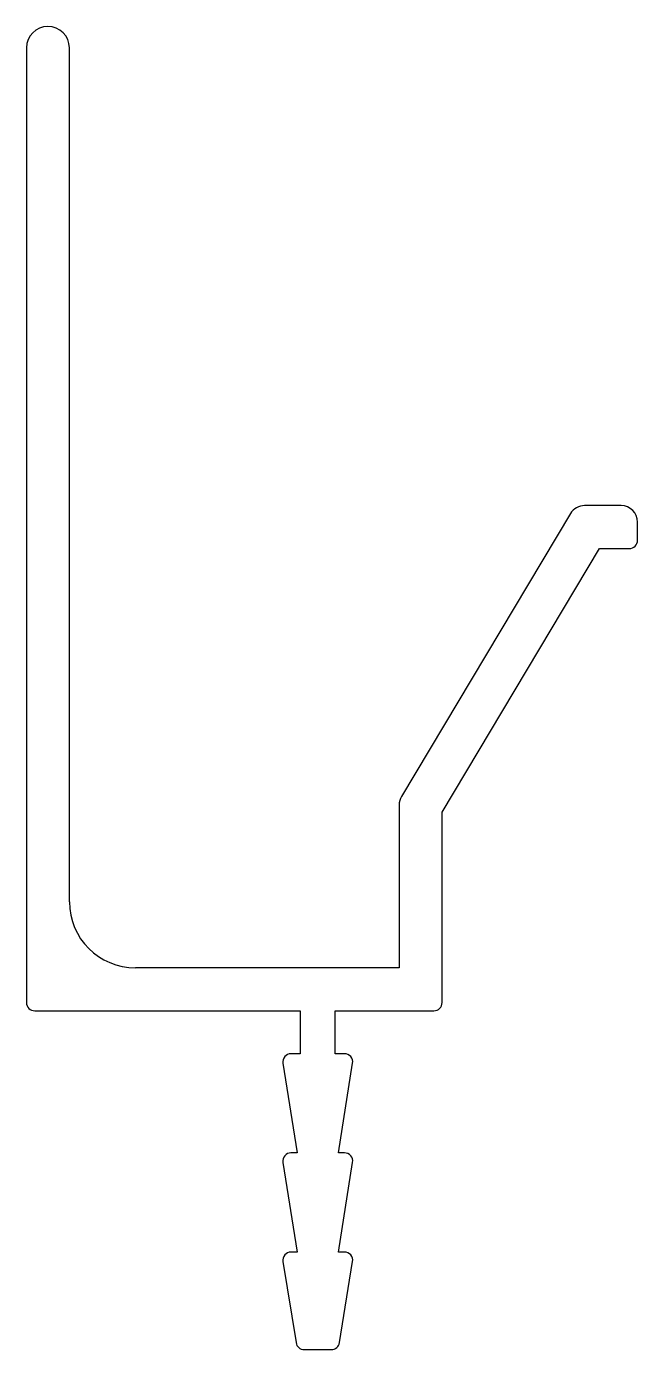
# Model space of a CAD drawing. Extents: x 2.2 to 20.7, y 0.9 to 40.9.
import ezdxf

# ---------------------------------------------------------------- set-up
doc = ezdxf.new("R2010")
doc.units = 0
doc.layers.get('0').update_dxf_attribs({"linetype": 'CONTINUOUS'})

msp = doc.modelspace()

# ---------------------------------------------------------------- linework, layer by layer
for p, q in [((2.16, 40.252), (2.16, 11.365)), ((3.46, 14.415), (3.46, 40.252)), ((18.629, 26.16), (13.514, 17.599)), ((20.16, 26.404), (19.058, 26.404)), ((20.66, 25.354), (20.66, 25.904)), ((14.743, 17.122), (19.512, 25.104)), ((19.512, 25.104), (20.41, 25.104)), ((13.443, 17.343), (13.443, 12.415)), ((14.743, 11.365), (14.743, 17.122)), ((13.443, 12.415), (5.46, 12.415)), ((2.41, 11.115), (10.451, 11.115)), ((10.451, 11.115), (10.451, 9.815)), ((11.507, 9.815), (11.507, 11.115)), ((11.507, 11.115), (14.493, 11.115)), ((10.451, 9.815), (10.169, 9.815)), ((11.789, 9.815), (11.507, 9.815)), ((9.922, 9.526), (10.355, 6.815)), ((11.603, 6.815), (12.036, 9.526)), ((10.355, 6.815), (10.169, 6.815)), ((11.789, 6.815), (11.603, 6.815)), ((9.922, 6.526), (10.355, 3.815)), ((11.603, 3.815), (12.036, 6.526)), ((10.355, 3.815), (10.17, 3.815)), ((11.789, 3.815), (11.603, 3.815)), ((9.923, 3.525), (10.321, 1.073)), ((11.637, 1.073), (12.035, 3.525)), ((10.568, 0.864), (11.39, 0.864))]:
    msp.add_line(p, q)
for centre, radius, start, end in [((2.81, 40.252), 0.65, 0, 180), ((19.058, 25.904), 0.5, 90, 149.1449), ((20.16, 25.904), 0.5, 0, 90), ((20.41, 25.354), 0.25, 270, 0), ((13.943, 17.343), 0.5, 149.1449, 180), ((5.46, 14.415), 2, 180, 270), ((2.41, 11.365), 0.25, 180, 270), ((14.493, 11.365), 0.25, 270, 0), ((10.169, 9.565), 0.25, 90, 189.0856), ((11.789, 9.565), 0.25, 350.9144, 90), ((10.169, 6.565), 0.25, 90, 189.0856), ((11.789, 6.565), 0.25, 350.9144, 90), ((10.17, 3.565), 0.25, 90, 189.2319), ((11.789, 3.565), 0.25, 350.7681, 90), ((10.568, 1.114), 0.25, 189.2319, 270), ((11.39, 1.114), 0.25, 270, 350.7681)]:
    msp.add_arc(centre, radius, start, end)

doc.saveas('drawing.dxf')
